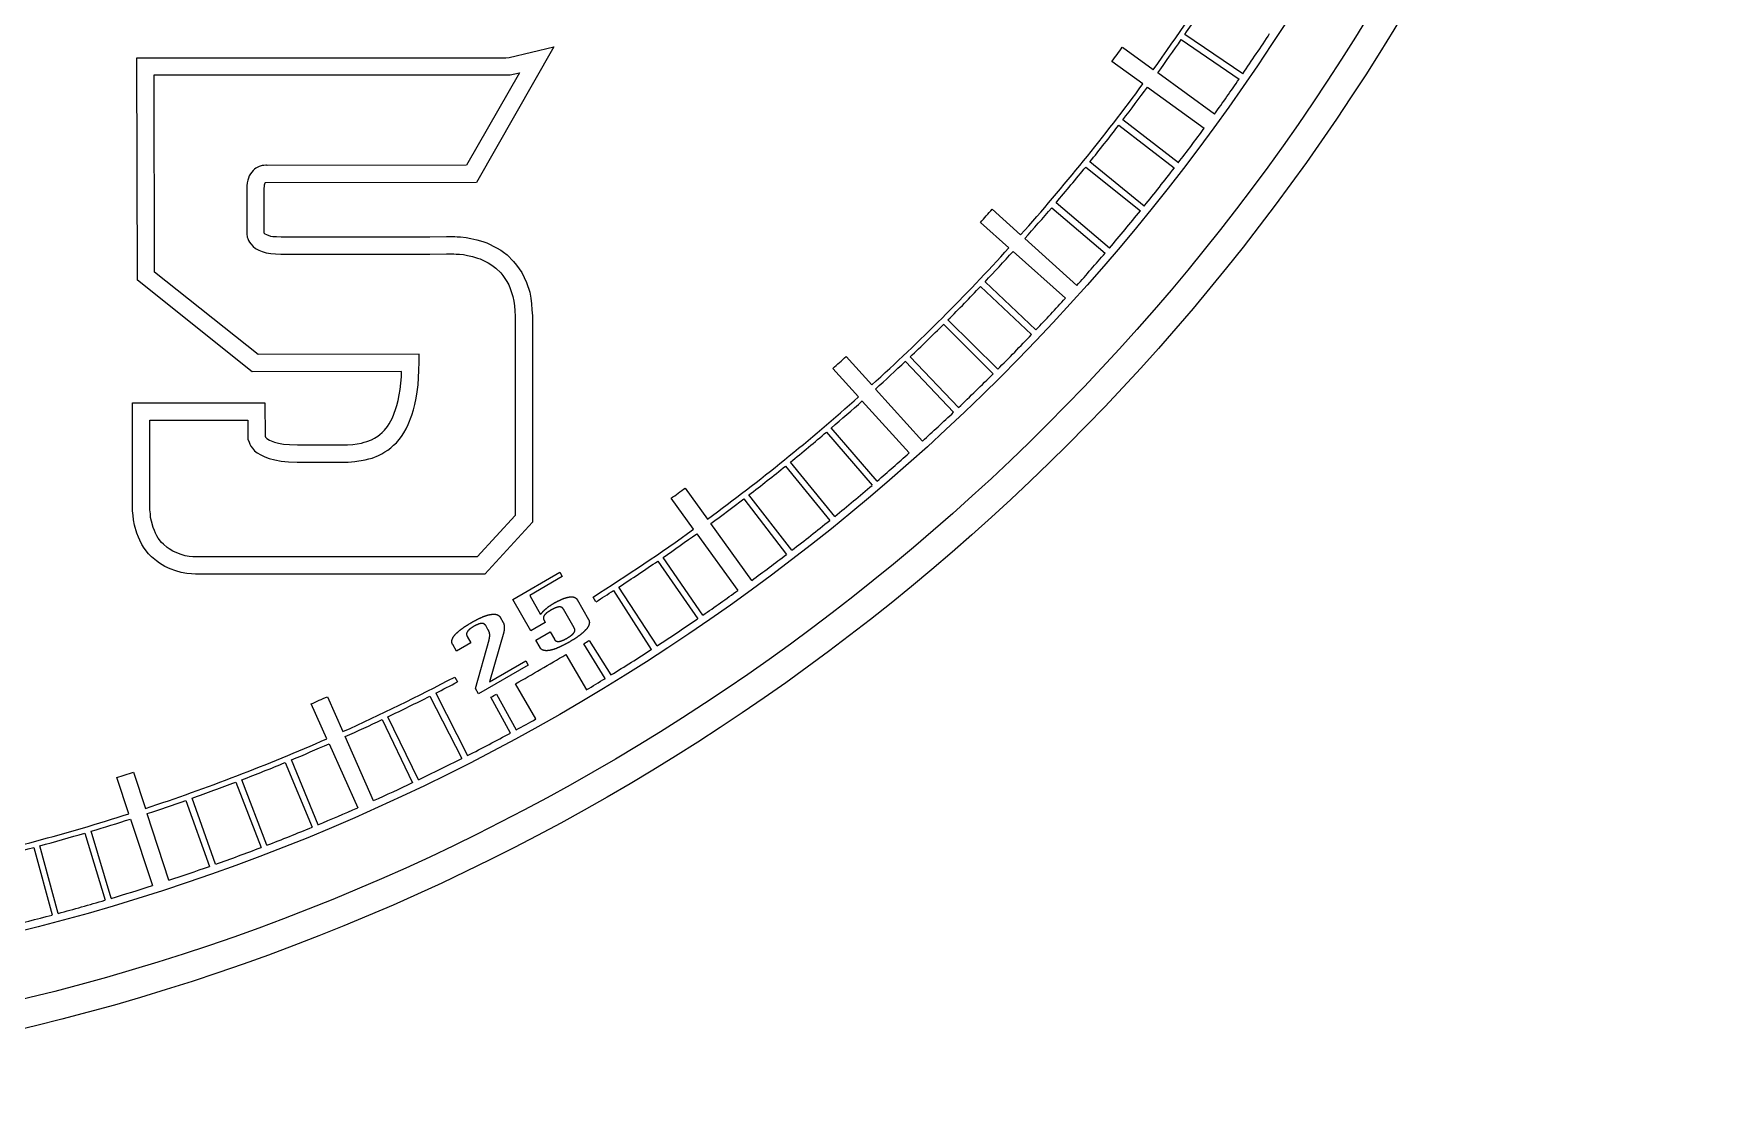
# Model space of a CAD drawing. Extents: x -19.1 to 19.1, y -19.1 to 19.1.
# Drawn here: x 4.54 to 19.15, y -19.15 to -9.96 of the extents above; entities that cross this region are included whole.
import ezdxf

# ---------------------------------------------------------------- set-up
doc = ezdxf.new("R2010")
doc.units = 0
doc.header["$LTSCALE"] = 32.67
doc.layers.add('G_OM_TRIE_D_ESQUISSE__ISO_', color=7, linetype='Continuous')
doc.layers.add('VISIBLE__ISO_', color=7, linetype='Continuous')

msp = doc.modelspace()

# ---------------------------------------------------------------- linework, layer by layer
at = {"layer": 'G_OM_TRIE_D_ESQUISSE__ISO_', "color": 7, "linetype": 'Continuous'}
msp.add_circle((0, 0), 18.9, dxfattribs=at)
at = {"layer": 'VISIBLE__ISO_', "color": 7, "linetype": 'Continuous'}
for p, q in [((9.067, -10.079), (8.394, -11.26)), ((8.679, -10.171), (9.067, -10.079)), ((14.527, -10.015), (15.031, -10.359)), ((15.063, -10.313), (14.559, -9.97)), ((5.443, -12.112), (5.438, -10.173)), ((5.438, -10.173), (8.648, -10.173)), ((8.648, -10.173), (8.679, -10.171)), ((14.193, -10.401), (13.924, -10.207)), ((14.015, -10.082), (14.284, -10.277)), ((5.593, -12.04), (5.588, -10.323)), ((5.588, -10.323), (8.653, -10.323)), ((8.767, -10.304), (8.307, -11.11)), ((8.653, -10.323), (8.688, -10.321)), ((8.688, -10.321), (8.727, -10.314)), ((8.727, -10.314), (8.767, -10.304)), ((14.816, -10.664), (14.323, -10.306)), ((14.233, -10.43), (14.727, -10.787)), ((13.984, -10.762), (14.467, -11.133)), ((14.502, -11.088), (14.019, -10.715)), ((14.206, -11.465), (13.732, -11.08)), ((6.403, -11.241), (6.399, -11.264)), ((6.41, -11.221), (6.403, -11.241)), ((6.417, -11.202), (6.41, -11.221)), ((6.426, -11.184), (6.417, -11.202)), ((6.449, -11.156), (6.426, -11.184)), ((6.461, -11.144), (6.449, -11.156)), ((6.475, -11.135), (6.461, -11.144)), ((6.502, -11.121), (6.475, -11.135)), ((6.53, -11.112), (6.502, -11.121)), ((6.544, -11.112), (6.53, -11.112)), ((6.56, -11.11), (6.544, -11.112)), ((6.567, -11.11), (6.56, -11.11)), ((6.572, -11.112), (6.567, -11.11)), ((8.307, -11.11), (6.572, -11.112)), ((13.696, -11.125), (14.172, -11.507)), ((6.396, -11.288), (6.394, -11.315)), ((6.394, -11.315), (6.394, -11.708)), ((6.399, -11.264), (6.396, -11.288)), ((6.547, -11.284), (6.544, -11.322)), ((6.544, -11.322), (6.544, -11.695)), ((6.553, -11.266), (6.547, -11.284)), ((6.556, -11.262), (6.553, -11.266)), ((8.394, -11.26), (6.556, -11.262)), ((6.556, -11.262), (6.556, -11.262)), ((12.882, -11.493), (13.129, -11.716)), ((13.4, -11.48), (13.865, -11.875)), ((13.902, -11.831), (13.438, -11.436)), ((13.028, -11.829), (12.78, -11.607)), ((6.394, -11.708), (6.399, -11.735)), ((6.399, -11.735), (6.403, -11.749)), ((6.403, -11.749), (6.41, -11.765)), ((6.41, -11.765), (6.419, -11.781)), ((6.419, -11.781), (6.431, -11.795)), ((6.431, -11.795), (6.449, -11.816)), ((6.449, -11.816), (6.472, -11.835)), ((6.472, -11.835), (6.5, -11.848)), ((6.544, -11.695), (6.544, -11.697)), ((6.544, -11.697), (6.553, -11.707)), ((6.553, -11.707), (6.567, -11.714)), ((6.567, -11.714), (6.602, -11.726)), ((6.602, -11.726), (6.621, -11.729)), ((6.621, -11.729), (6.653, -11.731)), ((6.653, -11.731), (6.695, -11.733)), ((6.695, -11.733), (7.988, -11.733)), ((7.988, -11.733), (8.133, -11.731)), ((8.133, -11.731), (8.205, -11.731)), ((8.205, -11.731), (8.226, -11.733)), ((8.226, -11.733), (8.255, -11.733)), ((8.255, -11.733), (8.303, -11.739)), ((8.303, -11.739), (8.346, -11.747)), ((8.346, -11.747), (8.398, -11.759)), ((8.398, -11.759), (8.448, -11.774)), ((8.448, -11.774), (8.483, -11.785)), ((8.483, -11.785), (8.569, -11.828)), ((8.569, -11.828), (8.605, -11.849)), ((13.619, -12.156), (13.166, -11.748)), ((6.5, -11.848), (6.53, -11.86)), ((6.53, -11.86), (6.565, -11.872)), ((6.565, -11.872), (6.604, -11.878)), ((6.604, -11.878), (6.645, -11.881)), ((6.645, -11.881), (6.692, -11.883)), ((6.692, -11.883), (7.989, -11.883)), ((7.989, -11.883), (8.134, -11.881)), ((8.134, -11.881), (8.196, -11.881)), ((8.196, -11.881), (8.217, -11.883)), ((8.217, -11.883), (8.245, -11.883)), ((8.245, -11.883), (8.28, -11.888)), ((8.28, -11.888), (8.316, -11.895)), ((8.316, -11.895), (8.36, -11.904)), ((8.36, -11.904), (8.404, -11.918)), ((8.404, -11.918), (8.427, -11.925)), ((8.427, -11.925), (8.497, -11.959)), ((8.497, -11.959), (8.52, -11.973)), ((8.52, -11.973), (8.54, -11.989)), ((8.605, -11.849), (8.629, -11.868)), ((8.629, -11.868), (8.66, -11.89)), ((8.66, -11.89), (8.717, -11.947)), ((8.717, -11.947), (8.743, -11.979)), ((8.743, -11.979), (8.766, -12.011)), ((13.064, -11.861), (13.519, -12.267)), ((6.443, -12.908), (5.443, -12.112)), ((6.495, -12.758), (5.593, -12.04)), ((8.54, -11.989), (8.563, -12.005)), ((8.563, -12.005), (8.605, -12.047)), ((8.605, -12.047), (8.623, -12.07)), ((8.623, -12.07), (8.642, -12.095)), ((8.642, -12.095), (8.658, -12.121)), ((8.658, -12.121), (8.674, -12.151)), ((8.766, -12.011), (8.788, -12.045)), ((8.788, -12.045), (8.809, -12.086)), ((8.809, -12.086), (8.828, -12.13)), ((13.263, -12.543), (12.82, -12.124)), ((8.674, -12.151), (8.688, -12.183)), ((8.688, -12.183), (8.711, -12.252)), ((8.711, -12.252), (8.718, -12.292)), ((8.828, -12.13), (8.857, -12.215)), ((8.857, -12.215), (8.866, -12.266)), ((8.866, -12.266), (8.874, -12.317)), ((12.781, -12.165), (13.224, -12.584)), ((8.718, -12.292), (8.725, -12.333)), ((8.725, -12.333), (8.727, -12.377)), ((8.727, -12.377), (8.73, -12.425)), ((8.874, -12.317), (8.877, -12.369)), ((8.877, -12.369), (8.88, -12.422)), ((8.73, -12.425), (8.73, -14.161)), ((8.88, -12.422), (8.88, -14.219)), ((12.459, -12.495), (12.89, -12.926)), ((12.93, -12.887), (12.497, -12.457)), ((7.894, -12.755), (6.495, -12.758)), ((7.892, -12.894), (7.894, -12.825)), ((7.894, -12.825), (7.894, -12.755)), ((11.612, -12.775), (11.834, -13.023)), ((12.127, -12.818), (12.546, -13.26)), ((12.589, -13.22), (12.168, -12.778)), ((7.741, -12.906), (6.443, -12.908)), ((7.736, -13.009), (7.74, -12.953)), ((7.74, -12.953), (7.741, -12.906)), ((7.885, -13.023), (7.89, -12.961)), ((7.89, -12.961), (7.892, -12.894)), ((11.719, -13.127), (11.496, -12.88)), ((7.711, -13.158), (7.721, -13.11)), ((7.721, -13.11), (7.729, -13.062)), ((7.729, -13.062), (7.736, -13.009)), ((7.857, -13.192), (7.869, -13.139)), ((7.869, -13.139), (7.878, -13.083)), ((7.878, -13.083), (7.885, -13.023)), ((12.275, -13.512), (11.867, -13.059)), ((5.401, -14.12), (5.401, -13.18)), ((5.401, -13.18), (6.551, -13.18)), ((6.551, -13.18), (6.555, -13.47)), ((7.662, -13.309), (7.69, -13.238)), ((7.69, -13.238), (7.701, -13.201)), ((7.701, -13.201), (7.711, -13.158)), ((7.799, -13.369), (7.832, -13.286)), ((7.832, -13.286), (7.846, -13.24)), ((7.846, -13.24), (7.857, -13.192)), ((11.751, -13.163), (12.16, -13.615)), ((5.551, -14.11), (5.551, -13.33)), ((5.551, -13.33), (6.403, -13.33)), ((6.403, -13.33), (6.405, -13.478)), ((7.554, -13.454), (7.572, -13.438)), ((7.572, -13.438), (7.594, -13.418)), ((7.594, -13.418), (7.619, -13.385)), ((7.619, -13.385), (7.634, -13.361)), ((7.634, -13.361), (7.649, -13.336)), ((7.649, -13.336), (7.662, -13.309)), ((7.742, -13.471), (7.763, -13.439)), ((7.763, -13.439), (7.781, -13.406)), ((7.781, -13.406), (7.799, -13.369)), ((11.441, -13.434), (11.837, -13.897)), ((11.88, -13.86), (11.482, -13.398)), ((6.405, -13.478), (6.405, -13.494)), ((6.405, -13.494), (6.415, -13.522)), ((6.415, -13.522), (6.422, -13.538)), ((6.422, -13.538), (6.431, -13.556)), ((6.431, -13.556), (6.445, -13.575)), ((6.445, -13.575), (6.463, -13.596)), ((6.555, -13.47), (6.559, -13.478)), ((6.559, -13.478), (6.569, -13.489)), ((6.569, -13.489), (6.594, -13.504)), ((6.594, -13.504), (6.636, -13.522)), ((6.636, -13.522), (6.671, -13.53)), ((6.671, -13.53), (6.715, -13.539)), ((6.715, -13.539), (6.766, -13.543)), ((6.766, -13.543), (6.835, -13.545)), ((6.835, -13.545), (7.27, -13.545)), ((7.27, -13.545), (7.318, -13.541)), ((7.318, -13.541), (7.392, -13.53)), ((7.392, -13.53), (7.417, -13.522)), ((7.417, -13.522), (7.44, -13.517)), ((7.44, -13.517), (7.479, -13.501)), ((7.479, -13.501), (7.505, -13.487)), ((7.505, -13.487), (7.536, -13.468)), ((7.536, -13.468), (7.554, -13.454)), ((7.622, -13.591), (7.649, -13.57)), ((7.649, -13.57), (7.673, -13.549)), ((7.673, -13.549), (7.698, -13.526)), ((7.698, -13.526), (7.721, -13.499)), ((7.721, -13.499), (7.742, -13.471)), ((6.463, -13.596), (6.486, -13.614)), ((6.486, -13.614), (6.516, -13.633)), ((6.516, -13.633), (6.551, -13.649)), ((6.551, -13.649), (6.59, -13.665)), ((6.59, -13.665), (6.639, -13.676)), ((6.639, -13.676), (6.694, -13.688)), ((6.694, -13.688), (6.759, -13.693)), ((6.759, -13.693), (6.832, -13.695)), ((6.832, -13.695), (7.276, -13.695)), ((7.276, -13.695), (7.336, -13.69)), ((7.336, -13.69), (7.426, -13.676)), ((7.426, -13.676), (7.456, -13.667)), ((7.456, -13.667), (7.486, -13.66)), ((7.486, -13.66), (7.541, -13.637)), ((7.541, -13.637), (7.569, -13.623)), ((7.569, -13.623), (7.596, -13.607)), ((7.596, -13.607), (7.622, -13.591)), ((11.083, -13.73), (11.468, -14.203)), ((11.512, -14.168), (11.126, -13.695)), ((10.283, -14.279), (10.088, -14.01)), ((10.211, -13.921), (10.405, -14.191)), ((10.72, -14.015), (11.092, -14.499)), ((11.138, -14.463), (10.765, -13.981)), ((5.407, -14.16), (5.401, -14.12)), ((5.41, -14.198), (5.407, -14.16)), ((5.556, -14.145), (5.551, -14.11)), ((5.558, -14.177), (5.556, -14.145)), ((8.73, -14.161), (8.4, -14.521)), ((5.419, -14.243), (5.41, -14.198)), ((5.437, -14.315), (5.419, -14.243)), ((5.453, -14.349), (5.437, -14.315)), ((5.565, -14.21), (5.558, -14.177)), ((5.579, -14.265), (5.565, -14.21)), ((5.591, -14.29), (5.579, -14.265)), ((5.6, -14.313), (5.591, -14.29)), ((5.612, -14.336), (5.6, -14.313)), ((8.88, -14.219), (8.466, -14.671)), ((10.79, -14.725), (10.433, -14.23)), ((5.463, -14.375), (5.453, -14.349)), ((5.482, -14.412), (5.463, -14.375)), ((5.503, -14.444), (5.482, -14.412)), ((5.539, -14.493), (5.503, -14.444)), ((5.625, -14.357), (5.612, -14.336)), ((5.653, -14.394), (5.625, -14.357)), ((5.669, -14.41), (5.653, -14.394)), ((5.702, -14.438), (5.669, -14.41)), ((5.718, -14.45), (5.702, -14.438)), ((5.752, -14.47), (5.718, -14.45)), ((10.312, -14.319), (10.669, -14.812)), ((5.567, -14.52), (5.539, -14.493)), ((5.609, -14.556), (5.567, -14.52)), ((5.635, -14.575), (5.609, -14.556)), ((5.682, -14.603), (5.635, -14.575)), ((5.729, -14.625), (5.682, -14.603)), ((5.787, -14.486), (5.752, -14.47)), ((5.824, -14.5), (5.787, -14.486)), ((5.858, -14.51), (5.824, -14.5)), ((5.893, -14.516), (5.858, -14.51)), ((5.925, -14.519), (5.893, -14.516)), ((5.955, -14.521), (5.925, -14.519)), ((8.4, -14.521), (5.955, -14.521)), ((9.973, -14.557), (10.319, -15.059)), ((10.364, -15.028), (10.019, -14.525)), ((5.778, -14.643), (5.729, -14.625)), ((5.824, -14.656), (5.778, -14.643)), ((5.873, -14.665), (5.824, -14.656)), ((5.914, -14.668), (5.873, -14.665)), ((5.95, -14.671), (5.914, -14.668)), ((8.466, -14.671), (5.95, -14.671)), ((8.71, -14.891), (9.118, -14.654)), ((9.14, -14.692), (8.857, -14.856)), ((9.118, -14.654), (9.14, -14.692)), ((8.867, -15.164), (8.71, -14.891)), ((8.857, -14.856), (8.952, -15.021)), ((9.269, -14.892), (9.37, -15.067)), ((9.434, -14.911), (9.409, -14.87)), ((9.918, -15.326), (9.588, -14.813)), ((9.965, -15.295), (9.634, -14.783)), ((8.599, -15.045), (8.627, -15.093)), ((9.244, -15.139), (9.15, -14.975)), ((8.497, -15.158), (8.475, -15.119)), ((8.631, -15.175), (8.506, -15.608)), ((8.993, -15.092), (8.867, -15.164)), ((8.909, -15.245), (9.034, -15.172)), ((8.982, -15.072), (8.993, -15.092)), ((9.034, -15.172), (9.072, -15.238)), ((8.219, -15.341), (8.187, -15.285)), ((8.345, -15.269), (8.219, -15.341)), ((8.313, -15.213), (8.345, -15.269)), ((8.384, -15.668), (8.503, -15.243)), ((8.947, -15.311), (8.909, -15.245)), ((9.515, -15.579), (9.327, -15.278)), ((9.375, -15.248), (9.564, -15.549)), ((8.843, -15.463), (8.41, -15.713)), ((8.506, -15.608), (8.822, -15.425)), ((8.822, -15.425), (8.843, -15.463)), ((9.172, -15.371), (9.35, -15.679)), ((8.205, -15.567), (8.229, -15.609)), ((8.911, -15.932), (8.733, -15.625)), ((7.096, -15.738), (7.231, -16.042)), ((7.988, -15.733), (8.266, -16.276)), ((8.039, -15.707), (8.317, -16.25)), ((8.41, -15.713), (8.384, -15.668)), ((8.689, -16.055), (8.52, -15.742)), ((8.569, -15.715), (8.739, -16.027)), ((7.091, -16.105), (6.955, -15.801)), ((7.888, -16.463), (7.623, -15.913)), ((7.573, -15.937), (7.838, -16.487)), ((7.111, -16.149), (7.361, -16.705)), ((7.499, -16.644), (7.251, -16.086)), ((6.729, -16.312), (6.963, -16.875)), ((7.015, -16.854), (6.783, -16.289)), ((5.368, -16.758), (5.264, -16.442)), ((5.41, -16.395), (5.513, -16.711)), ((6.299, -16.483), (6.519, -17.051)), ((6.57, -17.032), (6.352, -16.462)), ((5.865, -16.642), (6.07, -17.216)), ((6.124, -17.197), (5.919, -16.623)), ((5.716, -17.337), (5.528, -16.757)), ((4.986, -16.926), (5.161, -17.51)), ((5.215, -17.494), (5.041, -16.91)), ((5.383, -16.804), (5.574, -17.383)), ((4.542, -17.051), (4.7, -17.639)), ((4.754, -17.625), (4.594, -17.037))]:
    msp.add_line(p, q, dxfattribs=at)
for points in [[(9.065, -14.926), (9.067, -14.925), (9.069, -14.923), (9.072, -14.922), (9.074, -14.921), (9.076, -14.919), (9.078, -14.918), (9.081, -14.917), (9.083, -14.916), (9.085, -14.914), (9.088, -14.913), (9.09, -14.912), (9.092, -14.911), (9.094, -14.91), (9.097, -14.908), (9.099, -14.907), (9.101, -14.906), (9.103, -14.905), (9.106, -14.904), (9.108, -14.903), (9.11, -14.902), (9.112, -14.901), (9.114, -14.9), (9.116, -14.899), (9.119, -14.898), (9.121, -14.897), (9.123, -14.896), (9.125, -14.895), (9.127, -14.894), (9.129, -14.893), (9.131, -14.892), (9.133, -14.891), (9.135, -14.89), (9.137, -14.889), (9.139, -14.888), (9.141, -14.888), (9.143, -14.887), (9.145, -14.886), (9.147, -14.885), (9.149, -14.884), (9.151, -14.884), (9.153, -14.883), (9.155, -14.882), (9.157, -14.881), (9.159, -14.881), (9.161, -14.88), (9.163, -14.879), (9.165, -14.879), (9.167, -14.878), (9.168, -14.878), (9.17, -14.877), (9.172, -14.876), (9.174, -14.876), (9.176, -14.875), (9.178, -14.875), (9.179, -14.874), (9.181, -14.874), (9.183, -14.873), (9.185, -14.873), (9.186, -14.873), (9.188, -14.872), (9.19, -14.872), (9.191, -14.871), (9.193, -14.871), (9.195, -14.871), (9.196, -14.87), (9.198, -14.87), (9.2, -14.87), (9.201, -14.87), (9.203, -14.869), (9.204, -14.869), (9.206, -14.869), (9.208, -14.869), (9.209, -14.869), (9.211, -14.868), (9.212, -14.868), (9.214, -14.868), (9.215, -14.868), (9.217, -14.868), (9.218, -14.868), (9.219, -14.868), (9.221, -14.868), (9.222, -14.868), (9.224, -14.868), (9.225, -14.868), (9.226, -14.868), (9.228, -14.868), (9.229, -14.868), (9.23, -14.869), (9.232, -14.869), (9.233, -14.869), (9.234, -14.869), (9.235, -14.869), (9.237, -14.87), (9.238, -14.87), (9.239, -14.87), (9.24, -14.87), (9.241, -14.871), (9.243, -14.871), (9.244, -14.871), (9.245, -14.872), (9.246, -14.872), (9.247, -14.873), (9.248, -14.873), (9.249, -14.874), (9.25, -14.874), (9.251, -14.875), (9.252, -14.875), (9.253, -14.876), (9.254, -14.876), (9.255, -14.877), (9.256, -14.878), (9.257, -14.878), (9.258, -14.879), (9.259, -14.88), (9.26, -14.88), (9.261, -14.881), (9.261, -14.882), (9.262, -14.883), (9.263, -14.884), (9.264, -14.884), (9.264, -14.885), (9.265, -14.886), (9.266, -14.887), (9.266, -14.888), (9.267, -14.889), (9.268, -14.89), (9.268, -14.891), (9.269, -14.892)], [(8.357, -15.089), (8.36, -15.087), (8.363, -15.085), (8.366, -15.084), (8.369, -15.082), (8.372, -15.08), (8.375, -15.079), (8.378, -15.077), (8.381, -15.076), (8.384, -15.074), (8.387, -15.072), (8.39, -15.071), (8.393, -15.069), (8.395, -15.068), (8.398, -15.066), (8.401, -15.065), (8.404, -15.063), (8.407, -15.062), (8.41, -15.061), (8.412, -15.059), (8.415, -15.058), (8.418, -15.057), (8.421, -15.055), (8.423, -15.054), (8.426, -15.053), (8.429, -15.052), (8.431, -15.05), (8.434, -15.049), (8.437, -15.048), (8.439, -15.047), (8.442, -15.046), (8.444, -15.045), (8.447, -15.044), (8.449, -15.043), (8.452, -15.041), (8.454, -15.04), (8.457, -15.04), (8.459, -15.039), (8.462, -15.038), (8.464, -15.037), (8.467, -15.036), (8.469, -15.035), (8.471, -15.034), (8.474, -15.033), (8.476, -15.033), (8.478, -15.032), (8.48, -15.031), (8.483, -15.03), (8.485, -15.03), (8.487, -15.029), (8.489, -15.028), (8.491, -15.028), (8.494, -15.027), (8.496, -15.026), (8.498, -15.026), (8.5, -15.025), (8.502, -15.025), (8.504, -15.024), (8.506, -15.024), (8.508, -15.023), (8.51, -15.023), (8.512, -15.023), (8.514, -15.022), (8.516, -15.022), (8.518, -15.022), (8.52, -15.021), (8.522, -15.021), (8.524, -15.021), (8.525, -15.02), (8.527, -15.02), (8.529, -15.02), (8.531, -15.02), (8.533, -15.02), (8.534, -15.02), (8.536, -15.019), (8.538, -15.019), (8.539, -15.019), (8.541, -15.019), (8.543, -15.019), (8.544, -15.019), (8.546, -15.019), (8.548, -15.019), (8.549, -15.019), (8.551, -15.019), (8.552, -15.019), (8.554, -15.02), (8.555, -15.02), (8.557, -15.02), (8.558, -15.02), (8.559, -15.02), (8.561, -15.021), (8.562, -15.021), (8.564, -15.021), (8.565, -15.021), (8.566, -15.022), (8.568, -15.022), (8.569, -15.022), (8.57, -15.023), (8.571, -15.023), (8.573, -15.024), (8.574, -15.024), (8.575, -15.025), (8.576, -15.025), (8.577, -15.026), (8.579, -15.026), (8.58, -15.027), (8.581, -15.027), (8.582, -15.028), (8.583, -15.028), (8.584, -15.029), (8.585, -15.03), (8.586, -15.031), (8.587, -15.031), (8.588, -15.032), (8.589, -15.033), (8.59, -15.034), (8.591, -15.034), (8.591, -15.035), (8.592, -15.036), (8.593, -15.037), (8.594, -15.038), (8.595, -15.039), (8.595, -15.04), (8.596, -15.041), (8.597, -15.042), (8.597, -15.042), (8.598, -15.043), (8.599, -15.044), (8.599, -15.045)], [(8.956, -15.018), (8.957, -15.018), (8.957, -15.017), (8.958, -15.016), (8.958, -15.015), (8.959, -15.015), (8.959, -15.014), (8.959, -15.013), (8.96, -15.013), (8.96, -15.012), (8.961, -15.011), (8.961, -15.011), (8.962, -15.01), (8.963, -15.009), (8.963, -15.009), (8.964, -15.008), (8.964, -15.007), (8.965, -15.006), (8.965, -15.006), (8.966, -15.005), (8.966, -15.004), (8.967, -15.004), (8.968, -15.003), (8.968, -15.002), (8.969, -15.001), (8.97, -15), (8.971, -14.999), (8.971, -14.998), (8.972, -14.997), (8.973, -14.996), (8.974, -14.995), (8.975, -14.994), (8.976, -14.993), (8.977, -14.992), (8.978, -14.991), (8.979, -14.99), (8.981, -14.989), (8.982, -14.987), (8.983, -14.986), (8.985, -14.985), (8.986, -14.983), (8.987, -14.982), (8.989, -14.981), (8.99, -14.979), (8.992, -14.978), (8.994, -14.976), (8.995, -14.975), (8.997, -14.973), (8.999, -14.972), (9.001, -14.97), (9.002, -14.969), (9.004, -14.968), (9.006, -14.966), (9.008, -14.965), (9.01, -14.963), (9.011, -14.962), (9.013, -14.96), (9.015, -14.959), (9.017, -14.957), (9.019, -14.956), (9.021, -14.954), (9.023, -14.953), (9.025, -14.951), (9.027, -14.95), (9.029, -14.948), (9.031, -14.947), (9.034, -14.946), (9.036, -14.944), (9.038, -14.943), (9.04, -14.941), (9.042, -14.94), (9.044, -14.938), (9.047, -14.937), (9.049, -14.936), (9.051, -14.934), (9.053, -14.933), (9.056, -14.931), (9.058, -14.93), (9.06, -14.929), (9.062, -14.927), (9.065, -14.926)], [(9.044, -14.983), (9.042, -14.984), (9.041, -14.985), (9.039, -14.986), (9.038, -14.986), (9.037, -14.987), (9.035, -14.988), (9.034, -14.989), (9.032, -14.99), (9.031, -14.991), (9.03, -14.992), (9.028, -14.992), (9.027, -14.993), (9.026, -14.994), (9.024, -14.995), (9.023, -14.996), (9.022, -14.997), (9.021, -14.997), (9.019, -14.998), (9.018, -14.999), (9.017, -15), (9.016, -15.001), (9.015, -15.002), (9.013, -15.002), (9.012, -15.003), (9.011, -15.004), (9.01, -15.005), (9.009, -15.006), (9.008, -15.006), (9.007, -15.007), (9.006, -15.008), (9.005, -15.009), (9.004, -15.009), (9.003, -15.01), (9.002, -15.011), (9.001, -15.012), (9.001, -15.012), (9, -15.013), (8.999, -15.014), (8.998, -15.015), (8.997, -15.015), (8.996, -15.016), (8.996, -15.017), (8.995, -15.018), (8.994, -15.018), (8.993, -15.019), (8.993, -15.02), (8.992, -15.021), (8.991, -15.021), (8.991, -15.022), (8.99, -15.023), (8.989, -15.023), (8.989, -15.024), (8.988, -15.025), (8.987, -15.025), (8.987, -15.026), (8.986, -15.027), (8.986, -15.028), (8.985, -15.028), (8.985, -15.029), (8.984, -15.03), (8.984, -15.03), (8.983, -15.031), (8.983, -15.032), (8.982, -15.032), (8.982, -15.033), (8.982, -15.034), (8.981, -15.034), (8.981, -15.035), (8.98, -15.036), (8.98, -15.036), (8.98, -15.037), (8.979, -15.038), (8.979, -15.038), (8.979, -15.039), (8.979, -15.04), (8.978, -15.04), (8.978, -15.041), (8.978, -15.042), (8.978, -15.042), (8.977, -15.043), (8.977, -15.043), (8.977, -15.044), (8.977, -15.045), (8.977, -15.045), (8.977, -15.046), (8.976, -15.047), (8.976, -15.047), (8.976, -15.048), (8.976, -15.049), (8.976, -15.049), (8.976, -15.05), (8.976, -15.05), (8.976, -15.051), (8.976, -15.052), (8.976, -15.052), (8.976, -15.053), (8.976, -15.053), (8.976, -15.054), (8.976, -15.055), (8.976, -15.055), (8.976, -15.056), (8.976, -15.057), (8.976, -15.057), (8.976, -15.058), (8.976, -15.058), (8.977, -15.059), (8.977, -15.06), (8.977, -15.06), (8.977, -15.061), (8.977, -15.061), (8.977, -15.062), (8.977, -15.063), (8.978, -15.063), (8.978, -15.064), (8.978, -15.064), (8.978, -15.065), (8.979, -15.066), (8.979, -15.066), (8.979, -15.067), (8.979, -15.067), (8.98, -15.068), (8.98, -15.069), (8.98, -15.069), (8.98, -15.07), (8.981, -15.07), (8.981, -15.071), (8.981, -15.071), (8.982, -15.072)], [(9.15, -14.975), (9.149, -14.975), (9.149, -14.974), (9.149, -14.974), (9.148, -14.973), (9.148, -14.972), (9.148, -14.972), (9.147, -14.971), (9.147, -14.971), (9.147, -14.97), (9.146, -14.97), (9.146, -14.969), (9.145, -14.969), (9.145, -14.968), (9.145, -14.968), (9.144, -14.967), (9.144, -14.967), (9.143, -14.966), (9.143, -14.966), (9.143, -14.965), (9.142, -14.965), (9.142, -14.965), (9.141, -14.964), (9.141, -14.964), (9.14, -14.963), (9.14, -14.963), (9.139, -14.963), (9.139, -14.962), (9.138, -14.962), (9.138, -14.962), (9.137, -14.961), (9.137, -14.961), (9.136, -14.961), (9.136, -14.96), (9.135, -14.96), (9.135, -14.96), (9.134, -14.959), (9.133, -14.959), (9.133, -14.959), (9.132, -14.959), (9.132, -14.958), (9.131, -14.958), (9.131, -14.958), (9.13, -14.958), (9.129, -14.957), (9.129, -14.957), (9.128, -14.957), (9.127, -14.957), (9.127, -14.957), (9.126, -14.957), (9.125, -14.956), (9.125, -14.956), (9.124, -14.956), (9.123, -14.956), (9.123, -14.956), (9.122, -14.956), (9.121, -14.956), (9.121, -14.956), (9.12, -14.956), (9.119, -14.956), (9.118, -14.956), (9.118, -14.956), (9.117, -14.956), (9.116, -14.956), (9.115, -14.956), (9.115, -14.956), (9.114, -14.956), (9.113, -14.956), (9.112, -14.956), (9.111, -14.956), (9.11, -14.956), (9.11, -14.956), (9.109, -14.956), (9.108, -14.956), (9.107, -14.956), (9.106, -14.957), (9.105, -14.957), (9.104, -14.957), (9.103, -14.957), (9.102, -14.957), (9.102, -14.958), (9.101, -14.958), (9.1, -14.958), (9.099, -14.958), (9.098, -14.959), (9.097, -14.959), (9.096, -14.959), (9.095, -14.959), (9.094, -14.96), (9.093, -14.96), (9.092, -14.96), (9.091, -14.961), (9.089, -14.961), (9.088, -14.961), (9.087, -14.962), (9.086, -14.962), (9.085, -14.963), (9.084, -14.963), (9.083, -14.964), (9.082, -14.964), (9.081, -14.964), (9.079, -14.965), (9.078, -14.965), (9.077, -14.966), (9.076, -14.966), (9.075, -14.967), (9.073, -14.968), (9.072, -14.968), (9.071, -14.969), (9.07, -14.969), (9.068, -14.97), (9.067, -14.971), (9.066, -14.971), (9.064, -14.972), (9.063, -14.973), (9.062, -14.973), (9.06, -14.974), (9.059, -14.975), (9.058, -14.975), (9.056, -14.976), (9.055, -14.977), (9.054, -14.978), (9.052, -14.978), (9.051, -14.979), (9.049, -14.98), (9.048, -14.981), (9.047, -14.981), (9.045, -14.982), (9.044, -14.983)], [(8.187, -15.285), (8.186, -15.283), (8.185, -15.282), (8.185, -15.281), (8.184, -15.28), (8.184, -15.279), (8.183, -15.278), (8.183, -15.277), (8.182, -15.275), (8.182, -15.274), (8.181, -15.273), (8.181, -15.272), (8.181, -15.271), (8.181, -15.269), (8.18, -15.268), (8.18, -15.267), (8.18, -15.266), (8.18, -15.264), (8.18, -15.263), (8.179, -15.262), (8.179, -15.261), (8.179, -15.259), (8.179, -15.258), (8.179, -15.257), (8.179, -15.255), (8.179, -15.254), (8.179, -15.253), (8.18, -15.252), (8.18, -15.25), (8.18, -15.249), (8.18, -15.248), (8.18, -15.246), (8.181, -15.245), (8.181, -15.244), (8.181, -15.242), (8.182, -15.241), (8.182, -15.24), (8.183, -15.238), (8.183, -15.237), (8.184, -15.236), (8.184, -15.234), (8.185, -15.233), (8.185, -15.231), (8.186, -15.23), (8.187, -15.229), (8.187, -15.227), (8.188, -15.226), (8.189, -15.224), (8.19, -15.223), (8.19, -15.222), (8.191, -15.22), (8.192, -15.219), (8.193, -15.217), (8.194, -15.216), (8.195, -15.215), (8.196, -15.213), (8.197, -15.212), (8.198, -15.21), (8.199, -15.209), (8.2, -15.207), (8.202, -15.206), (8.203, -15.204), (8.204, -15.203), (8.205, -15.201), (8.206, -15.2), (8.208, -15.198), (8.209, -15.197), (8.211, -15.195), (8.212, -15.194), (8.213, -15.192), (8.215, -15.191), (8.216, -15.189), (8.218, -15.188), (8.22, -15.186), (8.221, -15.184), (8.223, -15.183), (8.225, -15.181), (8.226, -15.18), (8.228, -15.178), (8.23, -15.176), (8.232, -15.175), (8.233, -15.173), (8.235, -15.172), (8.237, -15.17), (8.239, -15.168), (8.241, -15.167), (8.243, -15.165), (8.245, -15.163), (8.247, -15.162), (8.249, -15.16), (8.251, -15.158), (8.254, -15.157), (8.256, -15.155), (8.258, -15.153), (8.26, -15.151), (8.263, -15.15), (8.265, -15.148), (8.267, -15.146), (8.27, -15.145), (8.272, -15.143), (8.275, -15.141), (8.277, -15.139), (8.28, -15.137), (8.282, -15.136), (8.285, -15.134), (8.288, -15.132), (8.29, -15.13), (8.293, -15.128), (8.296, -15.127), (8.299, -15.125), (8.301, -15.123), (8.304, -15.121), (8.307, -15.119), (8.31, -15.117), (8.313, -15.115), (8.316, -15.114), (8.319, -15.112), (8.322, -15.11), (8.325, -15.108), (8.328, -15.106), (8.331, -15.104), (8.335, -15.102), (8.338, -15.1), (8.341, -15.098), (8.344, -15.096), (8.347, -15.095), (8.351, -15.093), (8.354, -15.091), (8.357, -15.089)], [(8.371, -15.126), (8.369, -15.127), (8.368, -15.127), (8.367, -15.128), (8.366, -15.129), (8.365, -15.13), (8.363, -15.13), (8.362, -15.131), (8.361, -15.132), (8.36, -15.133), (8.359, -15.133), (8.358, -15.134), (8.356, -15.135), (8.355, -15.135), (8.354, -15.136), (8.353, -15.137), (8.352, -15.138), (8.351, -15.138), (8.35, -15.139), (8.349, -15.14), (8.348, -15.14), (8.347, -15.141), (8.346, -15.142), (8.345, -15.143), (8.344, -15.143), (8.343, -15.144), (8.342, -15.145), (8.341, -15.145), (8.34, -15.146), (8.339, -15.147), (8.338, -15.148), (8.337, -15.148), (8.336, -15.149), (8.336, -15.15), (8.335, -15.15), (8.334, -15.151), (8.333, -15.152), (8.332, -15.152), (8.331, -15.153), (8.331, -15.154), (8.33, -15.155), (8.329, -15.155), (8.328, -15.156), (8.328, -15.157), (8.327, -15.157), (8.326, -15.158), (8.326, -15.159), (8.325, -15.159), (8.324, -15.16), (8.324, -15.161), (8.323, -15.161), (8.322, -15.162), (8.322, -15.163), (8.321, -15.163), (8.32, -15.164), (8.32, -15.165), (8.319, -15.166), (8.319, -15.166), (8.318, -15.167), (8.318, -15.168), (8.317, -15.168), (8.317, -15.169), (8.316, -15.17), (8.316, -15.17), (8.315, -15.171), (8.315, -15.172), (8.314, -15.172), (8.314, -15.173), (8.314, -15.174), (8.313, -15.174), (8.313, -15.175), (8.312, -15.176), (8.312, -15.176), (8.312, -15.177), (8.311, -15.178), (8.311, -15.178), (8.311, -15.179), (8.31, -15.18), (8.31, -15.18), (8.31, -15.181), (8.31, -15.182), (8.309, -15.182), (8.309, -15.183), (8.309, -15.184), (8.309, -15.184), (8.309, -15.185), (8.308, -15.186), (8.308, -15.186), (8.308, -15.187), (8.308, -15.188), (8.308, -15.188), (8.308, -15.189), (8.308, -15.19), (8.308, -15.19), (8.307, -15.191), (8.307, -15.192), (8.307, -15.192), (8.307, -15.193), (8.307, -15.194), (8.307, -15.194), (8.307, -15.195), (8.307, -15.196), (8.307, -15.196), (8.307, -15.197), (8.307, -15.198), (8.308, -15.198), (8.308, -15.199), (8.308, -15.199), (8.308, -15.2), (8.308, -15.201), (8.308, -15.201), (8.308, -15.202), (8.308, -15.203), (8.309, -15.203), (8.309, -15.204), (8.309, -15.205), (8.309, -15.205), (8.309, -15.206), (8.31, -15.207), (8.31, -15.207), (8.31, -15.208), (8.31, -15.209), (8.311, -15.209), (8.311, -15.21), (8.311, -15.21), (8.312, -15.211), (8.312, -15.212), (8.312, -15.212), (8.313, -15.213)], [(8.475, -15.119), (8.474, -15.119), (8.474, -15.118), (8.473, -15.117), (8.473, -15.117), (8.473, -15.116), (8.472, -15.116), (8.472, -15.115), (8.471, -15.115), (8.471, -15.114), (8.471, -15.113), (8.47, -15.113), (8.47, -15.112), (8.469, -15.112), (8.469, -15.111), (8.468, -15.111), (8.468, -15.111), (8.467, -15.11), (8.467, -15.11), (8.466, -15.109), (8.466, -15.109), (8.465, -15.108), (8.465, -15.108), (8.464, -15.108), (8.464, -15.107), (8.463, -15.107), (8.463, -15.106), (8.462, -15.106), (8.462, -15.106), (8.461, -15.105), (8.46, -15.105), (8.46, -15.105), (8.459, -15.104), (8.459, -15.104), (8.458, -15.104), (8.457, -15.104), (8.457, -15.103), (8.456, -15.103), (8.456, -15.103), (8.455, -15.103), (8.454, -15.102), (8.454, -15.102), (8.453, -15.102), (8.452, -15.102), (8.452, -15.102), (8.451, -15.102), (8.45, -15.101), (8.45, -15.101), (8.449, -15.101), (8.448, -15.101), (8.447, -15.101), (8.447, -15.101), (8.446, -15.101), (8.445, -15.101), (8.445, -15.101), (8.444, -15.101), (8.443, -15.101), (8.442, -15.101), (8.442, -15.101), (8.441, -15.101), (8.44, -15.101), (8.439, -15.101), (8.438, -15.101), (8.438, -15.101), (8.437, -15.101), (8.436, -15.101), (8.435, -15.101), (8.434, -15.101), (8.433, -15.101), (8.433, -15.101), (8.432, -15.101), (8.431, -15.101), (8.43, -15.101), (8.429, -15.102), (8.428, -15.102), (8.427, -15.102), (8.427, -15.102), (8.426, -15.102), (8.425, -15.103), (8.424, -15.103), (8.423, -15.103), (8.422, -15.103), (8.421, -15.103), (8.42, -15.104), (8.419, -15.104), (8.418, -15.104), (8.417, -15.105), (8.416, -15.105), (8.415, -15.105), (8.414, -15.105), (8.413, -15.106), (8.412, -15.106), (8.411, -15.106), (8.41, -15.107), (8.409, -15.107), (8.408, -15.108), (8.407, -15.108), (8.406, -15.108), (8.405, -15.109), (8.404, -15.109), (8.403, -15.11), (8.402, -15.11), (8.401, -15.111), (8.4, -15.111), (8.399, -15.112), (8.398, -15.112), (8.396, -15.113), (8.395, -15.113), (8.394, -15.114), (8.393, -15.114), (8.392, -15.115), (8.391, -15.115), (8.39, -15.116), (8.389, -15.116), (8.387, -15.117), (8.386, -15.117), (8.385, -15.118), (8.384, -15.119), (8.383, -15.119), (8.381, -15.12), (8.38, -15.121), (8.379, -15.121), (8.378, -15.122), (8.377, -15.123), (8.375, -15.123), (8.374, -15.124), (8.373, -15.125), (8.372, -15.125), (8.371, -15.126)], [(8.503, -15.243), (8.503, -15.242), (8.503, -15.242), (8.504, -15.241), (8.504, -15.24), (8.504, -15.239), (8.504, -15.238), (8.504, -15.237), (8.505, -15.237), (8.505, -15.236), (8.505, -15.235), (8.505, -15.234), (8.506, -15.233), (8.506, -15.232), (8.506, -15.232), (8.506, -15.231), (8.506, -15.23), (8.506, -15.229), (8.507, -15.228), (8.507, -15.228), (8.507, -15.227), (8.507, -15.226), (8.507, -15.225), (8.507, -15.225), (8.508, -15.224), (8.508, -15.223), (8.508, -15.222), (8.508, -15.221), (8.508, -15.221), (8.508, -15.22), (8.508, -15.219), (8.508, -15.218), (8.508, -15.218), (8.509, -15.217), (8.509, -15.216), (8.509, -15.216), (8.509, -15.215), (8.509, -15.214), (8.509, -15.213), (8.509, -15.213), (8.509, -15.212), (8.509, -15.211), (8.509, -15.21), (8.509, -15.21), (8.509, -15.209), (8.509, -15.208), (8.509, -15.208), (8.509, -15.207), (8.509, -15.206), (8.509, -15.206), (8.509, -15.205), (8.509, -15.204), (8.509, -15.203), (8.509, -15.203), (8.509, -15.202), (8.509, -15.201), (8.509, -15.201), (8.509, -15.2), (8.509, -15.199), (8.509, -15.199), (8.509, -15.198), (8.509, -15.197), (8.509, -15.197), (8.509, -15.196), (8.509, -15.196), (8.509, -15.195), (8.509, -15.194), (8.509, -15.194), (8.509, -15.193), (8.509, -15.192), (8.509, -15.192), (8.509, -15.191), (8.508, -15.19), (8.508, -15.19), (8.508, -15.189), (8.508, -15.189), (8.508, -15.188), (8.508, -15.187), (8.508, -15.187), (8.508, -15.186), (8.508, -15.185), (8.507, -15.185), (8.507, -15.184), (8.507, -15.184), (8.507, -15.183), (8.507, -15.182), (8.507, -15.182), (8.507, -15.181), (8.506, -15.181), (8.506, -15.18), (8.506, -15.179), (8.506, -15.179), (8.506, -15.178), (8.506, -15.178), (8.505, -15.177), (8.505, -15.176), (8.505, -15.176), (8.505, -15.175), (8.505, -15.175), (8.504, -15.174), (8.504, -15.173), (8.504, -15.173), (8.504, -15.172), (8.503, -15.172), (8.503, -15.171), (8.503, -15.17), (8.503, -15.17), (8.502, -15.169), (8.502, -15.168), (8.502, -15.167), (8.501, -15.167), (8.501, -15.166), (8.5, -15.165), (8.5, -15.164), (8.5, -15.163), (8.499, -15.162), (8.499, -15.161), (8.498, -15.16), (8.498, -15.16), (8.497, -15.159), (8.497, -15.158)], [(8.627, -15.093), (8.627, -15.093), (8.627, -15.094), (8.627, -15.094), (8.627, -15.094), (8.628, -15.095), (8.628, -15.095), (8.628, -15.096), (8.628, -15.096), (8.629, -15.097), (8.629, -15.097), (8.629, -15.098), (8.629, -15.098), (8.629, -15.099), (8.63, -15.099), (8.63, -15.1), (8.63, -15.1), (8.63, -15.101), (8.63, -15.101), (8.631, -15.102), (8.631, -15.102), (8.631, -15.103), (8.631, -15.103), (8.631, -15.104), (8.632, -15.104), (8.632, -15.105), (8.632, -15.106), (8.632, -15.106), (8.632, -15.107), (8.632, -15.107), (8.633, -15.108), (8.633, -15.108), (8.633, -15.109), (8.633, -15.11), (8.633, -15.11), (8.633, -15.111), (8.633, -15.111), (8.634, -15.112), (8.634, -15.112), (8.634, -15.113), (8.634, -15.114), (8.634, -15.114), (8.634, -15.115), (8.634, -15.116), (8.634, -15.116), (8.635, -15.117), (8.635, -15.117), (8.635, -15.118), (8.635, -15.119), (8.635, -15.119), (8.635, -15.12), (8.635, -15.121), (8.635, -15.121), (8.635, -15.122), (8.635, -15.123), (8.635, -15.123), (8.636, -15.124), (8.636, -15.124), (8.636, -15.125), (8.636, -15.126), (8.636, -15.126), (8.636, -15.127), (8.636, -15.128), (8.636, -15.128), (8.636, -15.129), (8.636, -15.13), (8.636, -15.131), (8.636, -15.131), (8.636, -15.132), (8.636, -15.133), (8.636, -15.133), (8.636, -15.134), (8.636, -15.135), (8.636, -15.135), (8.636, -15.136), (8.636, -15.137), (8.636, -15.137), (8.636, -15.138), (8.636, -15.139), (8.636, -15.14), (8.636, -15.14), (8.636, -15.141), (8.636, -15.142), (8.636, -15.142), (8.636, -15.143), (8.636, -15.144), (8.636, -15.145), (8.636, -15.145), (8.636, -15.146), (8.636, -15.147), (8.636, -15.147), (8.636, -15.148), (8.636, -15.149), (8.636, -15.15), (8.636, -15.15), (8.636, -15.151), (8.636, -15.152), (8.635, -15.153), (8.635, -15.153), (8.635, -15.154), (8.635, -15.155), (8.635, -15.155), (8.635, -15.156), (8.635, -15.157), (8.635, -15.158), (8.635, -15.158), (8.635, -15.159), (8.634, -15.16), (8.634, -15.161), (8.634, -15.161), (8.634, -15.162), (8.634, -15.163), (8.634, -15.164), (8.634, -15.164), (8.634, -15.165), (8.633, -15.166), (8.633, -15.167), (8.633, -15.167), (8.633, -15.168), (8.633, -15.169), (8.633, -15.169), (8.632, -15.17), (8.632, -15.171), (8.632, -15.172), (8.632, -15.172), (8.632, -15.173), (8.631, -15.174), (8.631, -15.175), (8.631, -15.175)], [(9.182, -15.228), (9.184, -15.227), (9.185, -15.226), (9.187, -15.226), (9.188, -15.225), (9.189, -15.224), (9.191, -15.223), (9.192, -15.222), (9.194, -15.221), (9.195, -15.22), (9.196, -15.22), (9.198, -15.219), (9.199, -15.218), (9.2, -15.217), (9.202, -15.216), (9.203, -15.215), (9.204, -15.214), (9.205, -15.214), (9.207, -15.213), (9.208, -15.212), (9.209, -15.211), (9.21, -15.21), (9.211, -15.21), (9.212, -15.209), (9.214, -15.208), (9.215, -15.207), (9.216, -15.206), (9.217, -15.206), (9.218, -15.205), (9.219, -15.204), (9.22, -15.203), (9.221, -15.202), (9.222, -15.202), (9.223, -15.201), (9.224, -15.2), (9.224, -15.199), (9.225, -15.199), (9.226, -15.198), (9.227, -15.197), (9.228, -15.196), (9.229, -15.196), (9.23, -15.195), (9.23, -15.194), (9.231, -15.193), (9.232, -15.193), (9.233, -15.192), (9.233, -15.191), (9.234, -15.191), (9.235, -15.19), (9.235, -15.189), (9.236, -15.188), (9.237, -15.188), (9.237, -15.187), (9.238, -15.186), (9.238, -15.186), (9.239, -15.185), (9.24, -15.184), (9.24, -15.183), (9.241, -15.183), (9.241, -15.182), (9.242, -15.181), (9.242, -15.181), (9.243, -15.18), (9.243, -15.179), (9.244, -15.179), (9.244, -15.178), (9.244, -15.177), (9.245, -15.177), (9.245, -15.176), (9.245, -15.175), (9.246, -15.175), (9.246, -15.174), (9.246, -15.173), (9.247, -15.173), (9.247, -15.172), (9.247, -15.171), (9.248, -15.171), (9.248, -15.17), (9.248, -15.169), (9.248, -15.169), (9.249, -15.168), (9.249, -15.168), (9.249, -15.167), (9.249, -15.166), (9.249, -15.166), (9.249, -15.165), (9.249, -15.164), (9.25, -15.164), (9.25, -15.163), (9.25, -15.162), (9.25, -15.162), (9.25, -15.161), (9.25, -15.161), (9.25, -15.16), (9.25, -15.159), (9.25, -15.159), (9.25, -15.158), (9.25, -15.158), (9.25, -15.157), (9.25, -15.156), (9.25, -15.156), (9.25, -15.155), (9.25, -15.154), (9.25, -15.154), (9.25, -15.153), (9.249, -15.153), (9.249, -15.152), (9.249, -15.151), (9.249, -15.151), (9.249, -15.15), (9.249, -15.15), (9.249, -15.149), (9.248, -15.148), (9.248, -15.148), (9.248, -15.147), (9.248, -15.147), (9.248, -15.146), (9.247, -15.145), (9.247, -15.145), (9.247, -15.144), (9.247, -15.144), (9.246, -15.143), (9.246, -15.143), (9.246, -15.142), (9.245, -15.141), (9.245, -15.141), (9.245, -15.14), (9.245, -15.14), (9.244, -15.139)], [(9.37, -15.067), (9.37, -15.068), (9.371, -15.069), (9.372, -15.07), (9.372, -15.071), (9.373, -15.072), (9.373, -15.073), (9.373, -15.074), (9.374, -15.075), (9.374, -15.076), (9.375, -15.077), (9.375, -15.079), (9.375, -15.08), (9.375, -15.081), (9.376, -15.082), (9.376, -15.083), (9.376, -15.084), (9.376, -15.085), (9.376, -15.087), (9.377, -15.088), (9.377, -15.089), (9.377, -15.09), (9.377, -15.091), (9.377, -15.093), (9.377, -15.094), (9.377, -15.095), (9.376, -15.096), (9.376, -15.098), (9.376, -15.099), (9.376, -15.1), (9.376, -15.101), (9.376, -15.103), (9.375, -15.104), (9.375, -15.105), (9.375, -15.107), (9.374, -15.108), (9.374, -15.109), (9.374, -15.11), (9.373, -15.112), (9.373, -15.113), (9.372, -15.114), (9.372, -15.116), (9.371, -15.117), (9.37, -15.119), (9.37, -15.12), (9.369, -15.121), (9.368, -15.123), (9.368, -15.124), (9.367, -15.125), (9.366, -15.127), (9.365, -15.128), (9.365, -15.13), (9.364, -15.131), (9.363, -15.133), (9.362, -15.134), (9.361, -15.135), (9.36, -15.137), (9.359, -15.138), (9.358, -15.14), (9.357, -15.141), (9.356, -15.143), (9.355, -15.144), (9.353, -15.146), (9.352, -15.147), (9.351, -15.149), (9.35, -15.15), (9.348, -15.152), (9.347, -15.153), (9.346, -15.155), (9.344, -15.157), (9.343, -15.158), (9.341, -15.16), (9.34, -15.161), (9.338, -15.163), (9.337, -15.164), (9.335, -15.166), (9.334, -15.168), (9.332, -15.169), (9.33, -15.171), (9.329, -15.173), (9.327, -15.174), (9.325, -15.176), (9.323, -15.177), (9.321, -15.179), (9.319, -15.181), (9.318, -15.182), (9.316, -15.184), (9.314, -15.186), (9.312, -15.188), (9.309, -15.189), (9.307, -15.191), (9.305, -15.193), (9.303, -15.194), (9.301, -15.196), (9.299, -15.198), (9.296, -15.2), (9.294, -15.202), (9.292, -15.203), (9.289, -15.205), (9.287, -15.207), (9.284, -15.209), (9.282, -15.21), (9.279, -15.212), (9.277, -15.214), (9.274, -15.216), (9.272, -15.218), (9.269, -15.22), (9.266, -15.222), (9.264, -15.223), (9.261, -15.225), (9.258, -15.227), (9.255, -15.229), (9.252, -15.231), (9.249, -15.233), (9.246, -15.235), (9.243, -15.237), (9.24, -15.239), (9.237, -15.241), (9.234, -15.242), (9.231, -15.244), (9.228, -15.246), (9.225, -15.248), (9.221, -15.25), (9.218, -15.252), (9.215, -15.254), (9.212, -15.256), (9.208, -15.258), (9.205, -15.26), (9.202, -15.262)], [(9.202, -15.262), (9.198, -15.264), (9.195, -15.266), (9.192, -15.268), (9.188, -15.269), (9.185, -15.271), (9.182, -15.273), (9.178, -15.275), (9.175, -15.277), (9.172, -15.279), (9.169, -15.28), (9.165, -15.282), (9.162, -15.284), (9.159, -15.285), (9.156, -15.287), (9.152, -15.289), (9.149, -15.29), (9.146, -15.292), (9.143, -15.293), (9.14, -15.295), (9.137, -15.296), (9.134, -15.298), (9.131, -15.299), (9.128, -15.301), (9.125, -15.302), (9.122, -15.303), (9.119, -15.305), (9.116, -15.306), (9.114, -15.307), (9.111, -15.309), (9.108, -15.31), (9.105, -15.311), (9.102, -15.312), (9.1, -15.313), (9.097, -15.314), (9.094, -15.315), (9.092, -15.317), (9.089, -15.318), (9.087, -15.319), (9.084, -15.32), (9.081, -15.32), (9.079, -15.321), (9.076, -15.322), (9.074, -15.323), (9.072, -15.324), (9.069, -15.325), (9.067, -15.326), (9.064, -15.326), (9.062, -15.327), (9.06, -15.328), (9.057, -15.328), (9.055, -15.329), (9.053, -15.33), (9.051, -15.33), (9.048, -15.331), (9.046, -15.332), (9.044, -15.332), (9.042, -15.333), (9.04, -15.333), (9.038, -15.334), (9.036, -15.334), (9.034, -15.334), (9.032, -15.335), (9.03, -15.335), (9.028, -15.335), (9.026, -15.336), (9.024, -15.336), (9.022, -15.336), (9.02, -15.337), (9.018, -15.337), (9.016, -15.337), (9.015, -15.337), (9.013, -15.337), (9.011, -15.337), (9.009, -15.338), (9.008, -15.338), (9.006, -15.338), (9.004, -15.338), (9.002, -15.338), (9.001, -15.338), (8.999, -15.338), (8.998, -15.338), (8.996, -15.338), (8.995, -15.337), (8.993, -15.337), (8.992, -15.337), (8.99, -15.337), (8.989, -15.337), (8.987, -15.337), (8.986, -15.336), (8.984, -15.336), (8.983, -15.336), (8.982, -15.336), (8.98, -15.335), (8.979, -15.335), (8.978, -15.335), (8.976, -15.334), (8.975, -15.334), (8.974, -15.333), (8.973, -15.333), (8.972, -15.332), (8.97, -15.332), (8.969, -15.331), (8.968, -15.331), (8.967, -15.33), (8.966, -15.33), (8.965, -15.329), (8.964, -15.328), (8.963, -15.328), (8.962, -15.327), (8.961, -15.326), (8.96, -15.326), (8.959, -15.325), (8.958, -15.324), (8.957, -15.323), (8.956, -15.323), (8.955, -15.322), (8.955, -15.321), (8.954, -15.32), (8.953, -15.319), (8.952, -15.318), (8.952, -15.317), (8.951, -15.317), (8.95, -15.316), (8.949, -15.315), (8.949, -15.314), (8.948, -15.313), (8.948, -15.312), (8.947, -15.311)], [(9.072, -15.238), (9.073, -15.239), (9.073, -15.239), (9.073, -15.24), (9.074, -15.241), (9.074, -15.241), (9.074, -15.242), (9.075, -15.242), (9.075, -15.243), (9.075, -15.243), (9.076, -15.244), (9.076, -15.244), (9.077, -15.245), (9.077, -15.245), (9.077, -15.246), (9.078, -15.246), (9.078, -15.247), (9.079, -15.247), (9.079, -15.248), (9.08, -15.248), (9.08, -15.248), (9.081, -15.249), (9.081, -15.249), (9.081, -15.25), (9.082, -15.25), (9.082, -15.25), (9.083, -15.251), (9.083, -15.251), (9.084, -15.251), (9.084, -15.252), (9.085, -15.252), (9.085, -15.253), (9.086, -15.253), (9.086, -15.253), (9.087, -15.253), (9.088, -15.254), (9.088, -15.254), (9.089, -15.254), (9.089, -15.255), (9.09, -15.255), (9.09, -15.255), (9.091, -15.255), (9.092, -15.255), (9.092, -15.256), (9.093, -15.256), (9.094, -15.256), (9.094, -15.256), (9.095, -15.256), (9.095, -15.256), (9.096, -15.257), (9.097, -15.257), (9.097, -15.257), (9.098, -15.257), (9.099, -15.257), (9.1, -15.257), (9.1, -15.257), (9.101, -15.257), (9.102, -15.257), (9.103, -15.257), (9.103, -15.257), (9.104, -15.257), (9.105, -15.257), (9.106, -15.257), (9.106, -15.257), (9.107, -15.257), (9.108, -15.257), (9.109, -15.257), (9.11, -15.257), (9.11, -15.257), (9.111, -15.257), (9.112, -15.257), (9.113, -15.257), (9.114, -15.257), (9.115, -15.257), (9.116, -15.256), (9.117, -15.256), (9.118, -15.256), (9.119, -15.256), (9.119, -15.256), (9.12, -15.255), (9.121, -15.255), (9.122, -15.255), (9.123, -15.255), (9.124, -15.254), (9.125, -15.254), (9.126, -15.254), (9.127, -15.254), (9.129, -15.253), (9.13, -15.253), (9.131, -15.252), (9.132, -15.252), (9.133, -15.252), (9.134, -15.251), (9.135, -15.251), (9.136, -15.251), (9.137, -15.25), (9.139, -15.25), (9.14, -15.249), (9.141, -15.249), (9.142, -15.248), (9.143, -15.248), (9.144, -15.247), (9.146, -15.247), (9.147, -15.246), (9.148, -15.246), (9.15, -15.245), (9.151, -15.244), (9.152, -15.244), (9.153, -15.243), (9.155, -15.243), (9.156, -15.242), (9.157, -15.241), (9.159, -15.241), (9.16, -15.24), (9.162, -15.239), (9.163, -15.238), (9.164, -15.238), (9.166, -15.237), (9.167, -15.236), (9.169, -15.235), (9.17, -15.235), (9.172, -15.234), (9.173, -15.233), (9.175, -15.232), (9.176, -15.231), (9.178, -15.231), (9.179, -15.23), (9.181, -15.229), (9.182, -15.228)]]:
    msp.add_lwpolyline(points, dxfattribs=at)
for radius in [19.15, 18.32]:
    msp.add_circle((0, 0), radius, dxfattribs=at)
for radius, start, end in [(17.597, 324.2648, 327.7929), (17.645, 325.597, 326.919), (17.645, 324.264, 325.4168), (18.255, 325.6012, 326.9238), (17.264, 323.7562, 324.2701), (18.255, 324.2548, 325.4263), (17.597, 318.2568, 323.7642), (17.645, 322.6076, 323.7654), (17.645, 321.1006, 322.4186), (18.255, 322.5974, 323.7792), (17.645, 319.6013, 320.9132), (18.255, 321.0943, 322.4218), (17.264, 317.752, 318.2614), (17.645, 318.2562, 319.413), (18.255, 319.6017, 320.9241), (17.597, 312.2633, 317.7614), (17.645, 316.599, 317.7627), (18.255, 318.2483, 319.4218), (17.645, 315.0925, 316.4152), (18.255, 316.5979, 317.7789), (17.645, 313.6001, 314.9155), (18.255, 315.0953, 316.4212), (17.264, 311.7514, 312.2689), (17.645, 312.2625, 313.4141), (18.255, 313.6005, 314.9208), (17.597, 306.2496, 311.7574), (17.645, 310.596, 311.7583), (18.255, 312.2526, 313.4155), (17.645, 309.0914, 310.4187), (17.645, 307.595, 308.9112), (18.255, 310.6, 311.7688), (17.264, 305.7562, 306.2588), (17.645, 306.2482, 307.4116), (18.255, 309.0942, 310.4214), (17.597, 302.3243, 305.7594), (18.255, 307.6008, 308.9167), (17.645, 304.5986, 305.7599), (17.645, 303.0912, 304.4145), (18.255, 306.2323, 307.4154), (17.645, 302.3209, 302.9129), (18.255, 304.5926, 305.7654), (18.255, 303.0865, 304.4197), (17.9, 301.404, 301.5858), (18.255, 301.5948, 302.9097), (17.9, 299.2029, 300.825), (17.597, 294.2648, 297.7929), (17.645, 297.1037, 297.799), (18.255, 300.8089, 301.4161), (17.264, 293.7562, 294.2701), (17.645, 295.597, 296.919), (17.9, 298.4229, 298.6014), (17.645, 294.264, 295.4168), (18.255, 297.1029, 298.4229), (18.255, 298.6027, 299.2184), (17.597, 288.2568, 293.7642), (17.645, 292.6076, 293.7654), (17.645, 291.1006, 292.4186), (18.255, 295.6012, 296.9238), (17.264, 287.752, 288.2614), (17.645, 289.6013, 290.9132), (18.255, 294.2548, 295.4263), (17.645, 288.2562, 289.413), (17.597, 282.2633, 287.7614), (18.255, 292.5974, 293.7792), (17.645, 285.0925, 286.4152), (17.645, 286.599, 287.7627), (18.255, 291.0943, 292.4218), (17.645, 283.6001, 284.9155), (18.255, 289.6017, 290.9241), (18.255, 288.2483, 289.4218), (18.255, 286.5979, 287.7789), (18.255, 285.0953, 286.4212), (18.255, 283.6005, 284.9208)]:
    msp.add_arc((0, 0), radius, start, end, dxfattribs=at)

doc.saveas('drawing.dxf')
